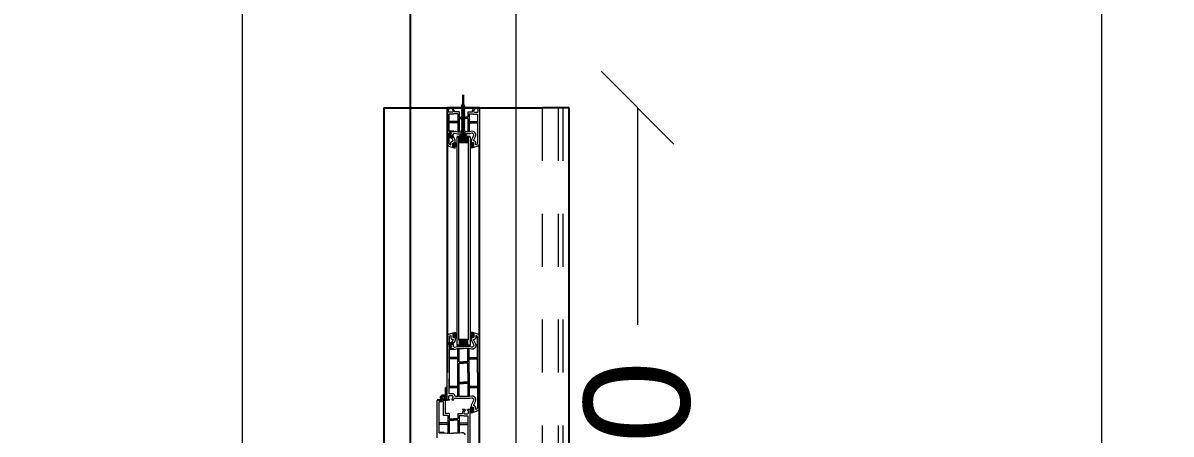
# Model space of a CAD drawing. Header units: metres. Extents: x -355 to 973, y -73 to 238.
# Drawn here: x 582.442 to 584.61, y 105.854 to 106.63 of the extents above; entities that cross this region are included whole.
import ezdxf

# ---------------------------------------------------------------- set-up
doc = ezdxf.new("R2010")
doc.units = ezdxf.units.M
doc.header["$LTSCALE"] = 3
doc.header["$MEASUREMENT"] = 0
for name, pattern in [('1', [30, 6, 6, 6, 6, 6]), ('202$0$HIDDEN', [0.375, 0.25, -0.125]), ('ACAD_ISO02W100', [15, 12, -3]), ('DASHED2', [0.375, 0.25, -0.125])]:
    doc.linetypes.add(name, pattern=pattern)
for name, color, linetype in [('01B', 10, 'Continuous'), ('4', 4, 'ACAD_ISO02W100'), ('5', 2, 'Continuous')]:
    doc.layers.add(name, color=color, linetype=linetype)
doc.layers.add('05', color=21, linetype='Continuous', lineweight=5)
doc.layers.add('15', color=63, linetype='DASHED2', lineweight=15)
doc.styles.get("Standard").update_dxf_attribs({"font": 'arial.ttf'})
doc.dimstyles.new('ahmad', dxfattribs={"dimtxt": 0.2, "dimasz": 0.1375, "dimexe": 0, "dimexo": 0.0625, "dimgap": 0.09, "dimtad": 0, "dimzin": 0, "dimdsep": 46, "dimtxsty": 'Standard', "dimblk": 'OBLIQUE', "dimcen": 0.09, "dimclrd": 245, "dimclrt": 61, "dimadec": 0, "dimazin": 0, "dimtfac": 1, "dimtofl": 0, "dimtmove": 0, "dimatfit": 3, "dimldrblk": 'OBLIQUE', "dimfxl": 0, "dimfxlon": 1, "dimtolj": 1, "dimtzin": 0, "dimlwd": 13, "dimarcsym": 0})

# ---------------------------------------------------------------- blocks, each defined once
blk = doc.blocks.new('DSSSS')
at = {"layer": '05'}
for p, q in [((152.7604, -221.3864), (152.7604, -221.3872)), ((152.7604, -221.3872), (152.7664, -221.3872)), ((152.7664, -221.3872), (152.7664, -221.3863))]:
    blk.add_line(p, q, dxfattribs=at)
blk.add_lwpolyline([(152.7664, -221.3863), (152.7646, -221.3863), (152.7646, -221.384), (152.7657, -221.384), (152.7654, -221.383), (152.7617, -221.383), (152.7617, -221.3838), (152.7623, -221.3841), (152.763, -221.3847), (152.763, -221.3859), (152.7619, -221.3864), (152.7604, -221.3864)], dxfattribs=at)
blk = doc.blocks.new('ddd')
at = {"layer": '01B'}
for points in [[(1655.8293, 1003.8705), (1655.8184, 1003.8705), (1655.8184, 1003.889), (1655.8293, 1003.889)], [(1656.2018, 1003.8705), (1656.2127, 1003.8705), (1656.2127, 1003.889), (1656.2018, 1003.889)]]:
    blk.add_hatch(color=143, dxfattribs=at).paths.add_polyline_path(points)
at = {"layer": '01B', "color": 32}
for p in [(1655.7637, 1004.0793), (1655.7637, 1003.7293)]:
    blk.add_line(p, (1655.7637, 1004.0293), dxfattribs=at)
at = {"layer": '01B', "color": 143}
for p, q in [((1655.7637, 1003.9104), (1655.7637, 1003.8491)), ((1657.1951, 1003.9104), (1655.8322, 1003.9104)), ((1655.7802, 1003.8793), (1655.7393, 1003.8793)), ((1655.7393, 1003.8793), (1655.8247, 1003.8793)), ((1655.7608, 1003.8819), (1655.7555, 1003.8793)), ((1655.7608, 1003.8768), (1655.7555, 1003.8793)), ((1655.7608, 1003.8819), (1655.7587, 1003.8793)), ((1655.7608, 1003.8768), (1655.7587, 1003.8793)), ((1655.7621, 1003.8819), (1655.76, 1003.8793)), ((1655.7621, 1003.8768), (1655.76, 1003.8793)), ((1655.7608, 1003.8819), (1655.7616, 1003.8813)), ((1655.7608, 1003.8768), (1655.7616, 1003.8774)), ((1655.7633, 1003.8819), (1655.7612, 1003.8793)), ((1655.7633, 1003.8768), (1655.7612, 1003.8793)), ((1655.7621, 1003.8819), (1655.7628, 1003.8813)), ((1655.7621, 1003.8768), (1655.7628, 1003.8774)), ((1655.7646, 1003.8819), (1655.7624, 1003.8793)), ((1655.7646, 1003.8768), (1655.7624, 1003.8793)), ((1655.7633, 1003.8819), (1655.7641, 1003.8813)), ((1655.7633, 1003.8768), (1655.7641, 1003.8774)), ((1655.7658, 1003.8819), (1655.7637, 1003.8793)), ((1655.7658, 1003.8768), (1655.7637, 1003.8793)), ((1655.7646, 1003.8819), (1655.7653, 1003.8813)), ((1655.7646, 1003.8768), (1655.7653, 1003.8774)), ((1655.7671, 1003.8819), (1655.7649, 1003.8793)), ((1655.7671, 1003.8768), (1655.7649, 1003.8793)), ((1655.7658, 1003.8819), (1655.7666, 1003.8813)), ((1655.7658, 1003.8768), (1655.7666, 1003.8774)), ((1655.7683, 1003.8819), (1655.7662, 1003.8793)), ((1655.7683, 1003.8768), (1655.7662, 1003.8793)), ((1655.7671, 1003.8819), (1655.7678, 1003.8813)), ((1655.7671, 1003.8768), (1655.7678, 1003.8774)), ((1655.7696, 1003.8819), (1655.7674, 1003.8793)), ((1655.7696, 1003.8768), (1655.7674, 1003.8793)), ((1655.7683, 1003.8819), (1655.769, 1003.8813)), ((1655.7683, 1003.8768), (1655.769, 1003.8774)), ((1655.7708, 1003.8819), (1655.7687, 1003.8793)), ((1655.7708, 1003.8768), (1655.7687, 1003.8793)), ((1655.7696, 1003.8819), (1655.7703, 1003.8813)), ((1655.7696, 1003.8768), (1655.7703, 1003.8774)), ((1655.7721, 1003.8819), (1655.7699, 1003.8793)), ((1655.7721, 1003.8768), (1655.7699, 1003.8793)), ((1655.7708, 1003.8819), (1655.7715, 1003.8813)), ((1655.7708, 1003.8768), (1655.7715, 1003.8774)), ((1655.7733, 1003.8819), (1655.7712, 1003.8793)), ((1655.7733, 1003.8768), (1655.7712, 1003.8793)), ((1655.7721, 1003.8819), (1655.7728, 1003.8813)), ((1655.7721, 1003.8768), (1655.7728, 1003.8774)), ((1655.7745, 1003.8819), (1655.7724, 1003.8793)), ((1655.7745, 1003.8768), (1655.7724, 1003.8793)), ((1655.7733, 1003.8819), (1655.774, 1003.8813)), ((1655.7733, 1003.8768), (1655.774, 1003.8774)), ((1655.7758, 1003.8819), (1655.7737, 1003.8793)), ((1655.7758, 1003.8768), (1655.7737, 1003.8793)), ((1655.7745, 1003.8819), (1655.7753, 1003.8813)), ((1655.7745, 1003.8768), (1655.7753, 1003.8774)), ((1655.777, 1003.8819), (1655.7749, 1003.8793)), ((1655.777, 1003.8768), (1655.7749, 1003.8793)), ((1655.7758, 1003.8819), (1655.7765, 1003.8813)), ((1655.7758, 1003.8768), (1655.7765, 1003.8774)), ((1655.7783, 1003.8819), (1655.7762, 1003.8793)), ((1655.7783, 1003.8768), (1655.7762, 1003.8793)), ((1655.777, 1003.8819), (1655.7778, 1003.8813)), ((1655.777, 1003.8768), (1655.7778, 1003.8774)), ((1655.7795, 1003.8819), (1655.7774, 1003.8793)), ((1655.7795, 1003.8768), (1655.7774, 1003.8793)), ((1655.7783, 1003.8819), (1655.779, 1003.8813)), ((1655.7783, 1003.8768), (1655.779, 1003.8774)), ((1655.7808, 1003.8819), (1655.7786, 1003.8793)), ((1655.7808, 1003.8768), (1655.7786, 1003.8793)), ((1655.7795, 1003.8819), (1655.7803, 1003.8813)), ((1655.7795, 1003.8768), (1655.7803, 1003.8774)), ((1655.782, 1003.8819), (1655.7799, 1003.8793)), ((1655.782, 1003.8768), (1655.7799, 1003.8793)), ((1655.7808, 1003.8819), (1655.7815, 1003.8813)), ((1655.7808, 1003.8768), (1655.7815, 1003.8774)), ((1655.7833, 1003.8819), (1655.7811, 1003.8793)), ((1655.7833, 1003.8768), (1655.7811, 1003.8793)), ((1655.782, 1003.8819), (1655.7827, 1003.8813)), ((1655.782, 1003.8768), (1655.7827, 1003.8774)), ((1655.7845, 1003.8819), (1655.7824, 1003.8793)), ((1655.7845, 1003.8768), (1655.7824, 1003.8793)), ((1655.7833, 1003.8819), (1655.784, 1003.8813)), ((1655.7833, 1003.8768), (1655.784, 1003.8774)), ((1655.7858, 1003.8819), (1655.7836, 1003.8793)), ((1655.7858, 1003.8768), (1655.7836, 1003.8793)), ((1655.7845, 1003.8819), (1655.7852, 1003.8813)), ((1655.7845, 1003.8768), (1655.7852, 1003.8774)), ((1655.787, 1003.8819), (1655.7849, 1003.8793)), ((1655.787, 1003.8768), (1655.7849, 1003.8793)), ((1655.7858, 1003.8819), (1655.7865, 1003.8813)), ((1655.7858, 1003.8768), (1655.7865, 1003.8774)), ((1655.7882, 1003.8819), (1655.7861, 1003.8793)), ((1655.7882, 1003.8768), (1655.7861, 1003.8793)), ((1655.787, 1003.8819), (1655.7877, 1003.8813)), ((1655.787, 1003.8768), (1655.7877, 1003.8774)), ((1655.7895, 1003.8819), (1655.7874, 1003.8793)), ((1655.7895, 1003.8768), (1655.7874, 1003.8793)), ((1655.7882, 1003.8819), (1655.789, 1003.8813)), ((1655.7882, 1003.8768), (1655.789, 1003.8774)), ((1655.7907, 1003.8819), (1655.7886, 1003.8793)), ((1655.7907, 1003.8768), (1655.7886, 1003.8793)), ((1655.7895, 1003.8819), (1655.7902, 1003.8813)), ((1655.7895, 1003.8768), (1655.7902, 1003.8774)), ((1655.792, 1003.8819), (1655.7899, 1003.8793)), ((1655.792, 1003.8768), (1655.7899, 1003.8793)), ((1655.7907, 1003.8819), (1655.7915, 1003.8813)), ((1655.7907, 1003.8768), (1655.7915, 1003.8774)), ((1655.7932, 1003.8819), (1655.7911, 1003.8793)), ((1655.7932, 1003.8768), (1655.7911, 1003.8793)), ((1655.792, 1003.8819), (1655.7927, 1003.8813)), ((1655.792, 1003.8768), (1655.7927, 1003.8774)), ((1655.7945, 1003.8819), (1655.7923, 1003.8793)), ((1655.7945, 1003.8768), (1655.7923, 1003.8793)), ((1655.7932, 1003.8819), (1655.794, 1003.8813)), ((1655.7932, 1003.8768), (1655.794, 1003.8774)), ((1655.7957, 1003.8819), (1655.7936, 1003.8793)), ((1655.7957, 1003.8768), (1655.7936, 1003.8793)), ((1655.7945, 1003.8819), (1655.7952, 1003.8813)), ((1655.7945, 1003.8768), (1655.7952, 1003.8774)), ((1655.797, 1003.8819), (1655.7948, 1003.8793)), ((1655.797, 1003.8768), (1655.7948, 1003.8793)), ((1655.7957, 1003.8819), (1655.7965, 1003.8813)), ((1655.7957, 1003.8768), (1655.7965, 1003.8774)), ((1655.7982, 1003.8819), (1655.7961, 1003.8793)), ((1655.7982, 1003.8768), (1655.7961, 1003.8793)), ((1655.797, 1003.8819), (1655.7977, 1003.8813)), ((1655.797, 1003.8768), (1655.7977, 1003.8774)), ((1655.7995, 1003.8819), (1655.7973, 1003.8793)), ((1655.7995, 1003.8768), (1655.7973, 1003.8793)), ((1655.7982, 1003.8819), (1655.7989, 1003.8813)), ((1655.7982, 1003.8768), (1655.7989, 1003.8774)), ((1655.8007, 1003.8819), (1655.7986, 1003.8793)), ((1655.8007, 1003.8768), (1655.7986, 1003.8793)), ((1655.7995, 1003.8819), (1655.8002, 1003.8813)), ((1655.7995, 1003.8768), (1655.8002, 1003.8774)), ((1655.8019, 1003.8819), (1655.7998, 1003.8793)), ((1655.8019, 1003.8768), (1655.7998, 1003.8793)), ((1655.8007, 1003.8819), (1655.8014, 1003.8813)), ((1655.8007, 1003.8768), (1655.8014, 1003.8774)), ((1655.8032, 1003.8819), (1655.8011, 1003.8793)), ((1655.8032, 1003.8768), (1655.8011, 1003.8793)), ((1655.8019, 1003.8819), (1655.8027, 1003.8813)), ((1655.8019, 1003.8768), (1655.8027, 1003.8774)), ((1655.8044, 1003.8819), (1655.8023, 1003.8793)), ((1655.8044, 1003.8768), (1655.8023, 1003.8793)), ((1655.8032, 1003.8819), (1655.8039, 1003.8813)), ((1655.8032, 1003.8768), (1655.8039, 1003.8774)), ((1655.8057, 1003.8819), (1655.8036, 1003.8793)), ((1655.8057, 1003.8768), (1655.8036, 1003.8793)), ((1655.8044, 1003.8819), (1655.8052, 1003.8813)), ((1655.8044, 1003.8768), (1655.8052, 1003.8774)), ((1655.8114, 1003.8819), (1655.8057, 1003.8819)), ((1655.8057, 1003.8819), (1655.8057, 1003.8793)), ((1655.8057, 1003.8768), (1655.8057, 1003.8793)), ((1655.8114, 1003.8768), (1655.8057, 1003.8768)), ((1655.8168, 1003.8855), (1655.8114, 1003.8819)), ((1655.8168, 1003.8732), (1655.8114, 1003.8768)), ((1655.8168, 1003.8803), (1655.8147, 1003.8803)), ((1655.8147, 1003.8803), (1655.8147, 1003.8793)), ((1655.8147, 1003.8784), (1655.8147, 1003.8793)), ((1655.8168, 1003.8784), (1655.8147, 1003.8784)), ((1655.8168, 1003.8855), (1655.8168, 1003.8803)), ((1655.8168, 1003.8732), (1655.8168, 1003.8784)), ((1655.8184, 1003.8923), (1655.8184, 1003.8672)), ((1655.8293, 1003.889), (1655.8293, 1003.8705)), ((1656.2018, 1003.889), (1656.2018, 1003.8705)), ((1656.2127, 1003.8923), (1656.2127, 1003.8672)), ((1655.8082, 1003.8614), (1655.8082, 1003.8529)), ((1655.8119, 1003.8571), (1655.8119, 1003.8529)), ((1655.8123, 1003.8555), (1655.8122, 1003.8549)), ((1655.8174, 1003.8607), (1655.8174, 1003.8566)), ((1655.8174, 1003.8529), (1655.8174, 1003.8491)), ((1655.8189, 1003.8572), (1655.8178, 1003.8551)), ((1655.8181, 1003.8545), (1655.8189, 1003.8529)), ((1655.8189, 1003.8615), (1655.8189, 1003.8572)), ((1655.8189, 1003.8529), (1655.8189, 1003.8491)), ((1655.8209, 1003.8581), (1655.8193, 1003.8551)), ((1655.8193, 1003.8551), (1655.8204, 1003.8529)), ((1656.2065, 1003.8581), (1656.2081, 1003.8551)), ((1656.2081, 1003.8551), (1656.207, 1003.8529)), ((1656.2084, 1003.8615), (1656.2084, 1003.8572)), ((1656.2084, 1003.8572), (1656.2095, 1003.8551)), ((1656.2092, 1003.8545), (1656.2084, 1003.8529)), ((1656.2084, 1003.8529), (1656.2084, 1003.8491)), ((1656.2099, 1003.8607), (1656.2099, 1003.8566)), ((1656.2099, 1003.8529), (1656.2099, 1003.8491)), ((1656.215, 1003.8555), (1656.2152, 1003.8549)), ((1656.2154, 1003.8571), (1656.2154, 1003.8529)), ((1656.2192, 1003.8614), (1656.2192, 1003.8529)), ((1655.7637, 1003.8491), (1656.2637, 1003.8491)), ((1656.2921, 1003.8467), (1656.2921, 1003.8491)), ((1656.3159, 1003.8467), (1656.2921, 1003.8467)), ((1656.3159, 1003.8491), (1656.3159, 1003.8467)), ((1656.3159, 1003.8456), (1656.3159, 1003.8304)), ((1656.3185, 1003.8418), (1656.3185, 1003.8342)), ((1656.3774, 1003.8427), (1656.3774, 1003.8342))]:
    blk.add_line(p, q, dxfattribs=at)
for radius in [0.00477, 0.00274]:
    blk.add_circle((1656.3109, 1003.8416), radius, dxfattribs=at)
at = {"layer": '05', "color": 143}
for p, q in [((1655.7637, 1003.9064), (1655.7637, 1003.9104)), ((1655.7651, 1003.9057), (1655.7637, 1003.9064)), ((1655.7637, 1003.9013), (1655.7651, 1003.9014)), ((1655.7637, 1003.8972), (1655.7637, 1003.9013)), ((1655.764, 1003.897), (1655.7637, 1003.8972)), ((1655.7646, 1003.8971), (1655.764, 1003.897)), ((1655.7647, 1003.8984), (1655.7646, 1003.8971)), ((1655.7652, 1003.8989), (1655.7647, 1003.8984)), ((1655.7656, 1003.9063), (1655.7651, 1003.9057)), ((1655.7651, 1003.9014), (1655.7689, 1003.8999)), ((1655.7689, 1003.8971), (1655.7652, 1003.8989)), ((1655.7667, 1003.9078), (1655.7656, 1003.9073)), ((1655.7656, 1003.9073), (1655.7656, 1003.9063)), ((1655.771, 1003.9078), (1655.7667, 1003.9078)), ((1655.7687, 1003.8985), (1655.7678, 1003.899)), ((1655.7678, 1003.899), (1655.7683, 1003.8988)), ((1655.7683, 1003.8988), (1655.7687, 1003.8985)), ((1655.7689, 1003.8999), (1655.7702, 1003.8991)), ((1655.7701, 1003.8971), (1655.7689, 1003.8971)), ((1655.7712, 1003.8971), (1655.7701, 1003.8971)), ((1655.7702, 1003.8991), (1655.7715, 1003.8997)), ((1655.7716, 1003.9077), (1655.771, 1003.9078)), ((1655.7715, 1003.8967), (1655.7712, 1003.8971)), ((1655.7715, 1003.8997), (1655.7722, 1003.9006)), ((1655.7715, 1003.8878), (1655.7715, 1003.8967)), ((1655.7722, 1003.9067), (1655.7716, 1003.9077)), ((1655.7722, 1003.9006), (1655.7722, 1003.9067)), ((1655.7752, 1003.8982), (1655.776, 1003.8993)), ((1655.7754, 1003.8979), (1655.7752, 1003.8982)), ((1655.7754, 1003.8904), (1655.7754, 1003.8979)), ((1655.776, 1003.8993), (1655.776, 1003.9066)), ((1655.776, 1003.9066), (1655.8311, 1003.9066)), ((1655.7896, 1003.8904), (1655.7896, 1003.9066)), ((1655.7921, 1003.8904), (1655.7921, 1003.9066)), ((1655.8082, 1003.898), (1655.8081, 1003.8954)), ((1655.8081, 1003.8954), (1655.8091, 1003.891)), ((1655.8093, 1003.8999), (1655.8082, 1003.898)), ((1655.8103, 1003.9011), (1655.8093, 1003.8999)), ((1655.8122, 1003.9024), (1655.8103, 1003.9011)), ((1655.814, 1003.903), (1655.8122, 1003.9024)), ((1655.816, 1003.9031), (1655.814, 1003.903)), ((1655.818, 1003.9027), (1655.816, 1003.9031)), ((1655.8257, 1003.899), (1655.818, 1003.9027)), ((1655.8261, 1003.899), (1655.8257, 1003.899)), ((1655.8282, 1003.9026), (1655.8261, 1003.9005)), ((1655.8261, 1003.9005), (1655.8261, 1003.899)), ((1655.8301, 1003.9033), (1655.8282, 1003.9026)), ((1655.8334, 1003.9033), (1655.8301, 1003.9033)), ((1655.8311, 1003.9066), (1655.8323, 1003.9058)), ((1655.8323, 1003.9058), (1655.8328, 1003.9052)), ((1655.8328, 1003.9052), (1655.8334, 1003.9033)), ((1656.1945, 1003.9052), (1656.1939, 1003.9033)), ((1656.1939, 1003.9033), (1656.1973, 1003.9033)), ((1656.195, 1003.9058), (1656.1945, 1003.9052)), ((1656.1962, 1003.9066), (1656.195, 1003.9058)), ((1656.2637, 1003.9066), (1656.1962, 1003.9066)), ((1656.1973, 1003.9033), (1656.1992, 1003.9026)), ((1656.1992, 1003.9026), (1656.2012, 1003.9005)), ((1656.2012, 1003.9005), (1656.2012, 1003.899)), ((1656.2012, 1003.899), (1656.2017, 1003.899)), ((1656.2017, 1003.899), (1656.2093, 1003.9027)), ((1656.2093, 1003.9027), (1656.2113, 1003.9031)), ((1656.2113, 1003.9031), (1656.2133, 1003.903)), ((1656.2133, 1003.903), (1656.2152, 1003.9024)), ((1656.2152, 1003.9024), (1656.217, 1003.9011)), ((1656.217, 1003.9011), (1656.218, 1003.8999)), ((1656.218, 1003.8999), (1656.2192, 1003.898)), ((1656.2192, 1003.8954), (1656.2182, 1003.891)), ((1656.2192, 1003.898), (1656.2192, 1003.8954)), ((1656.2352, 1003.8904), (1656.2352, 1003.9066)), ((1656.2377, 1003.8904), (1656.2377, 1003.9066)), ((1656.2637, 1003.9104), (1656.3322, 1003.9104)), ((1656.2637, 1003.9066), (1656.3311, 1003.9066)), ((1656.2896, 1003.8904), (1656.2896, 1003.9066)), ((1656.2921, 1003.8904), (1656.2921, 1003.9066)), ((1656.3082, 1003.898), (1656.3081, 1003.8954)), ((1656.3081, 1003.8954), (1656.3091, 1003.891)), ((1656.3093, 1003.8999), (1656.3082, 1003.898)), ((1656.3103, 1003.9011), (1656.3093, 1003.8999)), ((1656.3122, 1003.9024), (1656.3103, 1003.9011)), ((1656.3124, 1003.8976), (1656.3119, 1003.8969)), ((1656.3119, 1003.8969), (1656.3119, 1003.8958)), ((1656.3119, 1003.8958), (1656.3129, 1003.8914)), ((1656.314, 1003.903), (1656.3122, 1003.9024)), ((1656.313, 1003.8983), (1656.3124, 1003.8976)), ((1656.3138, 1003.8989), (1656.313, 1003.8983)), ((1656.3147, 1003.8992), (1656.3138, 1003.8989)), ((1656.316, 1003.9031), (1656.314, 1003.903)), ((1656.3157, 1003.8993), (1656.3147, 1003.8992)), ((1656.3168, 1003.899), (1656.3157, 1003.8993)), ((1656.318, 1003.9027), (1656.316, 1003.9031)), ((1656.3248, 1003.8951), (1656.3168, 1003.899)), ((1656.3257, 1003.899), (1656.318, 1003.9027)), ((1656.3261, 1003.899), (1656.3257, 1003.899)), ((1656.3282, 1003.9026), (1656.3261, 1003.9005)), ((1656.3261, 1003.9005), (1656.3261, 1003.899)), ((1656.3301, 1003.9033), (1656.3282, 1003.9026)), ((1656.3303, 1003.8993), (1656.3299, 1003.8989)), ((1656.3299, 1003.8989), (1656.3299, 1003.8964)), ((1656.3299, 1003.8964), (1656.3313, 1003.8958)), ((1656.3334, 1003.9033), (1656.3301, 1003.9033)), ((1656.3308, 1003.8995), (1656.3303, 1003.8993)), ((1656.3365, 1003.8995), (1656.3308, 1003.8995)), ((1656.3311, 1003.9066), (1656.3323, 1003.9058)), ((1656.3316, 1003.8953), (1656.3312, 1003.8951)), ((1656.3313, 1003.8958), (1656.3316, 1003.8955)), ((1656.3316, 1003.8955), (1656.3316, 1003.8953)), ((1656.3322, 1003.9104), (1656.3349, 1003.9087)), ((1656.3323, 1003.9058), (1656.3328, 1003.9052)), ((1656.3328, 1003.9052), (1656.3334, 1003.9033)), ((1656.3349, 1003.9087), (1656.3362, 1003.907)), ((1656.3362, 1003.907), (1656.3401, 1003.8953)), ((1656.3362, 1003.8953), (1656.3362, 1003.8957)), ((1656.3362, 1003.8957), (1656.3369, 1003.8957)), ((1656.3401, 1003.8953), (1656.3362, 1003.8953)), ((1656.3369, 1003.8993), (1656.3365, 1003.8995)), ((1656.3372, 1003.8989), (1656.3369, 1003.8993)), ((1656.3369, 1003.8957), (1656.3375, 1003.8958)), ((1656.3378, 1003.8966), (1656.3372, 1003.8989)), ((1656.3375, 1003.8958), (1656.3377, 1003.8962)), ((1656.3377, 1003.8962), (1656.3378, 1003.8966)), ((1655.7715, 1003.8878), (1655.7817, 1003.8878)), ((1655.7754, 1003.8904), (1655.8091, 1003.8904)), ((1655.7817, 1003.8878), (1655.7817, 1003.8797)), ((1655.7817, 1003.8716), (1655.7817, 1003.8797)), ((1655.7842, 1003.8878), (1655.8091, 1003.8878)), ((1655.7842, 1003.8878), (1655.7842, 1003.8797)), ((1655.7842, 1003.8716), (1655.7842, 1003.8797)), ((1655.8091, 1003.891), (1655.8091, 1003.8841)), ((1655.8091, 1003.8841), (1655.8091, 1003.8797)), ((1655.8091, 1003.8754), (1655.8091, 1003.8797)), ((1655.8091, 1003.8685), (1655.8091, 1003.8754)), ((1655.8129, 1003.8754), (1655.8129, 1003.8797)), ((1655.8129, 1003.868), (1655.8129, 1003.8754)), ((1656.2144, 1003.8754), (1656.2144, 1003.8797)), ((1656.2144, 1003.868), (1656.2144, 1003.8754)), ((1656.2182, 1003.891), (1656.2182, 1003.8841)), ((1656.2637, 1003.8904), (1656.2182, 1003.8904)), ((1656.2431, 1003.8878), (1656.2182, 1003.8878)), ((1656.2182, 1003.8841), (1656.2182, 1003.8797)), ((1656.2182, 1003.8754), (1656.2182, 1003.8797)), ((1656.2182, 1003.8685), (1656.2182, 1003.8754)), ((1656.2431, 1003.8878), (1656.2431, 1003.8797)), ((1656.2431, 1003.8716), (1656.2431, 1003.8797)), ((1656.2637, 1003.8878), (1656.2457, 1003.8878)), ((1656.2457, 1003.8878), (1656.2457, 1003.8797)), ((1656.2457, 1003.8716), (1656.2457, 1003.8797)), ((1656.2637, 1003.8904), (1656.3091, 1003.8904)), ((1656.2637, 1003.8878), (1656.3091, 1003.8878)), ((1656.2817, 1003.8878), (1656.2817, 1003.8797)), ((1656.2817, 1003.8716), (1656.2817, 1003.8797)), ((1656.2842, 1003.8878), (1656.2842, 1003.8797)), ((1656.2842, 1003.8716), (1656.2842, 1003.8797)), ((1656.3091, 1003.891), (1656.3091, 1003.8833)), ((1656.3091, 1003.8833), (1656.3091, 1003.865)), ((1656.3129, 1003.8914), (1656.3129, 1003.8833)), ((1656.3129, 1003.8833), (1656.3129, 1003.8632)), ((1656.3312, 1003.8951), (1656.3248, 1003.8951)), ((1656.3296, 1003.8939), (1656.3296, 1003.8929)), ((1656.3296, 1003.8929), (1656.3373, 1003.8929)), ((1656.3373, 1003.8929), (1656.3373, 1003.894)), ((1656.3588, 1003.8717), (1656.3588, 1003.8879)), ((1656.3614, 1003.8717), (1656.3614, 1003.8879)), ((1655.764, 1003.8625), (1655.7637, 1003.8623)), ((1655.7637, 1003.8623), (1655.7637, 1003.8581)), ((1655.7637, 1003.8581), (1655.7651, 1003.858)), ((1655.7651, 1003.8537), (1655.7637, 1003.8531)), ((1655.7637, 1003.8531), (1655.7637, 1003.8491)), ((1655.7646, 1003.8623), (1655.764, 1003.8625)), ((1655.7647, 1003.8611), (1655.7646, 1003.8623)), ((1655.7652, 1003.8606), (1655.7647, 1003.8611)), ((1655.7651, 1003.858), (1655.7689, 1003.8595)), ((1655.7656, 1003.8532), (1655.7651, 1003.8537)), ((1655.7689, 1003.8624), (1655.7652, 1003.8606)), ((1655.7656, 1003.8521), (1655.7656, 1003.8532)), ((1655.7667, 1003.8516), (1655.7656, 1003.8521)), ((1655.7687, 1003.8609), (1655.7678, 1003.8604)), ((1655.7678, 1003.8604), (1655.7683, 1003.8606)), ((1655.7683, 1003.8606), (1655.7687, 1003.8609)), ((1655.7701, 1003.8623), (1655.7689, 1003.8624)), ((1655.7689, 1003.8595), (1655.7702, 1003.8603)), ((1655.7712, 1003.8623), (1655.7701, 1003.8623)), ((1655.7702, 1003.8603), (1655.7715, 1003.8597)), ((1655.7715, 1003.8628), (1655.7712, 1003.8623)), ((1655.7715, 1003.8716), (1655.7817, 1003.8716)), ((1655.7715, 1003.8716), (1655.7715, 1003.8628)), ((1655.7715, 1003.8597), (1655.7722, 1003.8589)), ((1655.7722, 1003.8528), (1655.7716, 1003.8517)), ((1655.7722, 1003.8589), (1655.7722, 1003.8528)), ((1655.7754, 1003.8615), (1655.7752, 1003.8613)), ((1655.7752, 1003.8613), (1655.776, 1003.8601)), ((1655.7754, 1003.8691), (1655.8091, 1003.8691)), ((1655.7754, 1003.8691), (1655.7754, 1003.8615)), ((1655.776, 1003.8601), (1655.776, 1003.8529)), ((1655.8082, 1003.8529), (1655.776, 1003.8529)), ((1655.7842, 1003.8716), (1655.8091, 1003.8716)), ((1655.7896, 1003.8691), (1655.7896, 1003.8529)), ((1655.7921, 1003.8691), (1655.7921, 1003.8529)), ((1655.8081, 1003.864), (1655.8091, 1003.8685)), ((1655.8082, 1003.8614), (1655.8081, 1003.864)), ((1655.8119, 1003.8636), (1655.8129, 1003.868)), ((1655.8119, 1003.8626), (1655.8119, 1003.8636)), ((1655.8124, 1003.8618), (1655.8119, 1003.8626)), ((1655.814, 1003.8565), (1655.8119, 1003.8571)), ((1655.8174, 1003.8529), (1655.8119, 1003.8529)), ((1655.8143, 1003.8543), (1655.8122, 1003.8549)), ((1655.8144, 1003.8549), (1655.8123, 1003.8555)), ((1655.813, 1003.8611), (1655.8124, 1003.8618)), ((1655.8138, 1003.8605), (1655.813, 1003.8611)), ((1655.8147, 1003.8603), (1655.8138, 1003.8605)), ((1655.816, 1003.8563), (1655.814, 1003.8565)), ((1655.8165, 1003.8541), (1655.8143, 1003.8543)), ((1655.8164, 1003.8547), (1655.8144, 1003.8549)), ((1655.8157, 1003.8602), (1655.8147, 1003.8603)), ((1655.8168, 1003.8604), (1655.8157, 1003.8602)), ((1655.8174, 1003.8566), (1655.816, 1003.8563)), ((1655.8178, 1003.8551), (1655.8164, 1003.8547)), ((1655.8181, 1003.8545), (1655.8165, 1003.8541)), ((1655.8174, 1003.8607), (1655.8168, 1003.8604)), ((1655.8248, 1003.8643), (1655.8189, 1003.8615)), ((1655.8311, 1003.8529), (1655.8204, 1003.8529)), ((1655.8257, 1003.8605), (1655.8209, 1003.8581)), ((1655.8312, 1003.8643), (1655.8248, 1003.8643)), ((1655.8261, 1003.8605), (1655.8257, 1003.8605)), ((1655.8261, 1003.859), (1655.8261, 1003.8605)), ((1655.8282, 1003.8568), (1655.8261, 1003.859)), ((1655.8301, 1003.8561), (1655.8282, 1003.8568)), ((1655.8296, 1003.8656), (1655.8296, 1003.8665)), ((1655.8296, 1003.8665), (1655.8373, 1003.8665)), ((1655.8299, 1003.863), (1655.8313, 1003.8637)), ((1655.8299, 1003.8605), (1655.8299, 1003.863)), ((1655.8303, 1003.8601), (1655.8299, 1003.8605)), ((1655.8334, 1003.8561), (1655.8301, 1003.8561)), ((1655.8308, 1003.8599), (1655.8303, 1003.8601)), ((1655.8365, 1003.8599), (1655.8308, 1003.8599)), ((1655.8311, 1003.8529), (1655.8323, 1003.8536)), ((1655.8316, 1003.8641), (1655.8312, 1003.8643)), ((1655.8313, 1003.8637), (1655.8316, 1003.8639)), ((1655.8316, 1003.8639), (1655.8316, 1003.8641)), ((1655.8323, 1003.8536), (1655.8328, 1003.8543)), ((1655.8328, 1003.8543), (1655.8334, 1003.8561)), ((1655.8349, 1003.8507), (1655.8362, 1003.8524)), ((1655.8362, 1003.8524), (1655.8401, 1003.8641)), ((1655.8401, 1003.8641), (1655.8362, 1003.8641)), ((1655.8362, 1003.8641), (1655.8362, 1003.8638)), ((1655.8362, 1003.8638), (1655.8369, 1003.8638)), ((1655.8369, 1003.8602), (1655.8365, 1003.8599)), ((1655.8369, 1003.8638), (1655.8375, 1003.8637)), ((1655.8372, 1003.8605), (1655.8369, 1003.8602)), ((1655.8378, 1003.8628), (1655.8372, 1003.8605)), ((1655.8373, 1003.8665), (1655.8373, 1003.8654)), ((1655.8375, 1003.8637), (1655.8377, 1003.8632)), ((1655.8377, 1003.8632), (1655.8378, 1003.8628)), ((1656.1911, 1003.8524), (1656.1872, 1003.8641)), ((1656.1872, 1003.8641), (1656.1911, 1003.8641)), ((1656.1896, 1003.8632), (1656.1895, 1003.8628)), ((1656.1895, 1003.8628), (1656.1902, 1003.8605)), ((1656.1899, 1003.8637), (1656.1896, 1003.8632)), ((1656.1904, 1003.8638), (1656.1899, 1003.8637)), ((1656.1977, 1003.8665), (1656.19, 1003.8665)), ((1656.19, 1003.8665), (1656.19, 1003.8654)), ((1656.1902, 1003.8605), (1656.1905, 1003.8602)), ((1656.1911, 1003.8638), (1656.1904, 1003.8638)), ((1656.1905, 1003.8602), (1656.1908, 1003.8599)), ((1656.1908, 1003.8599), (1656.1965, 1003.8599)), ((1656.1911, 1003.8641), (1656.1911, 1003.8638)), ((1656.1924, 1003.8507), (1656.1911, 1003.8524)), ((1656.1945, 1003.8543), (1656.1939, 1003.8561)), ((1656.1939, 1003.8561), (1656.1973, 1003.8561)), ((1656.195, 1003.8536), (1656.1945, 1003.8543)), ((1656.1962, 1003.8529), (1656.195, 1003.8536)), ((1656.1957, 1003.8641), (1656.1961, 1003.8643)), ((1656.1957, 1003.8639), (1656.1957, 1003.8641)), ((1656.196, 1003.8637), (1656.1957, 1003.8639)), ((1656.1974, 1003.863), (1656.196, 1003.8637)), ((1656.1961, 1003.8643), (1656.2025, 1003.8643)), ((1656.1962, 1003.8529), (1656.207, 1003.8529)), ((1656.1965, 1003.8599), (1656.197, 1003.8601)), ((1656.197, 1003.8601), (1656.1974, 1003.8605)), ((1656.1973, 1003.8561), (1656.1992, 1003.8568)), ((1656.1974, 1003.8605), (1656.1974, 1003.863)), ((1656.1977, 1003.8656), (1656.1977, 1003.8665)), ((1656.1992, 1003.8568), (1656.2012, 1003.859)), ((1656.2012, 1003.859), (1656.2012, 1003.8605)), ((1656.2012, 1003.8605), (1656.2017, 1003.8605)), ((1656.2017, 1003.8605), (1656.2065, 1003.8581)), ((1656.2025, 1003.8643), (1656.2084, 1003.8615)), ((1656.2092, 1003.8545), (1656.2109, 1003.8541)), ((1656.2095, 1003.8551), (1656.2109, 1003.8547)), ((1656.2099, 1003.8607), (1656.2106, 1003.8604)), ((1656.2099, 1003.8566), (1656.2113, 1003.8563)), ((1656.2099, 1003.8529), (1656.2154, 1003.8529)), ((1656.2106, 1003.8604), (1656.2116, 1003.8602)), ((1656.2109, 1003.8547), (1656.2129, 1003.8549)), ((1656.2109, 1003.8541), (1656.213, 1003.8543)), ((1656.2113, 1003.8563), (1656.2133, 1003.8565)), ((1656.2116, 1003.8602), (1656.2126, 1003.8603)), ((1656.2126, 1003.8603), (1656.2135, 1003.8605)), ((1656.2129, 1003.8549), (1656.215, 1003.8555)), ((1656.213, 1003.8543), (1656.2152, 1003.8549)), ((1656.2133, 1003.8565), (1656.2154, 1003.8571)), ((1656.2135, 1003.8605), (1656.2143, 1003.8611)), ((1656.2143, 1003.8611), (1656.2149, 1003.8618)), ((1656.2154, 1003.8636), (1656.2144, 1003.868)), ((1656.2149, 1003.8618), (1656.2154, 1003.8626)), ((1656.2154, 1003.8626), (1656.2154, 1003.8636)), ((1656.2431, 1003.8716), (1656.2182, 1003.8716)), ((1656.3091, 1003.8691), (1656.2182, 1003.8691)), ((1656.2192, 1003.864), (1656.2182, 1003.8685)), ((1656.2192, 1003.8614), (1656.2192, 1003.864)), ((1656.2192, 1003.8529), (1656.2896, 1003.8529)), ((1656.2352, 1003.8691), (1656.2352, 1003.8529)), ((1656.2377, 1003.8691), (1656.2377, 1003.8529)), ((1656.3091, 1003.8716), (1656.2457, 1003.8716)), ((1656.3038, 1003.8529), (1656.2754, 1003.8529)), ((1656.2896, 1003.8529), (1656.2896, 1003.8691)), ((1656.2921, 1003.8529), (1656.2921, 1003.8691)), ((1656.3064, 1003.8635), (1656.3038, 1003.8611)), ((1656.3038, 1003.8611), (1656.3038, 1003.8529)), ((1656.3087, 1003.8641), (1656.3064, 1003.8635)), ((1656.3083, 1003.86), (1656.3076, 1003.8594)), ((1656.3076, 1003.8594), (1656.3076, 1003.8528)), ((1656.3076, 1003.8528), (1656.3079, 1003.8522)), ((1656.3079, 1003.8522), (1656.3083, 1003.8519)), ((1656.3092, 1003.8603), (1656.3083, 1003.86)), ((1656.3091, 1003.8641), (1656.3087, 1003.8641)), ((1656.3102, 1003.8603), (1656.3092, 1003.8603)), ((1656.3114, 1003.859), (1656.3102, 1003.8603)), ((1656.3154, 1003.8583), (1656.3114, 1003.859)), ((1656.3129, 1003.8623), (1656.3132, 1003.8616)), ((1656.3132, 1003.8616), (1656.3139, 1003.8611)), ((1656.3138, 1003.8519), (1656.3142, 1003.8521)), ((1656.3139, 1003.8611), (1656.3146, 1003.8606)), ((1656.3142, 1003.8521), (1656.3144, 1003.8526)), ((1656.3144, 1003.8533), (1656.3147, 1003.8536)), ((1656.3144, 1003.8526), (1656.3144, 1003.8533)), ((1656.3146, 1003.8606), (1656.3154, 1003.8612)), ((1656.3147, 1003.8536), (1656.3157, 1003.8536)), ((1656.3154, 1003.8612), (1656.316, 1003.8616)), ((1656.316, 1003.8587), (1656.3154, 1003.8583)), ((1656.3157, 1003.8536), (1656.3159, 1003.8532)), ((1656.3159, 1003.8532), (1656.3159, 1003.8491)), ((1656.316, 1003.8616), (1656.316, 1003.8587)), ((1656.3408, 1003.8691), (1656.3509, 1003.8691)), ((1656.3408, 1003.8529), (1656.3408, 1003.8456)), ((1656.3408, 1003.8529), (1656.3509, 1003.8529)), ((1656.3446, 1003.8717), (1656.3783, 1003.8717)), ((1656.3509, 1003.8691), (1656.3509, 1003.861)), ((1656.3509, 1003.8529), (1656.3509, 1003.861)), ((1656.3534, 1003.8691), (1656.3783, 1003.8691)), ((1656.3534, 1003.8691), (1656.3534, 1003.861)), ((1656.3534, 1003.8529), (1656.3534, 1003.861)), ((1656.3534, 1003.8529), (1656.3783, 1003.8529)), ((1656.3783, 1003.8567), (1656.3783, 1003.861)), ((1656.3783, 1003.8498), (1656.3783, 1003.8567)), ((1655.8174, 1003.8491), (1655.7637, 1003.8491)), ((1655.771, 1003.8516), (1655.7667, 1003.8516)), ((1655.7716, 1003.8517), (1655.771, 1003.8516)), ((1655.8322, 1003.8491), (1655.8189, 1003.8491)), ((1655.8322, 1003.8491), (1655.8349, 1003.8507)), ((1656.1951, 1003.8491), (1656.1924, 1003.8507)), ((1656.1951, 1003.8491), (1656.2084, 1003.8491)), ((1656.2099, 1003.8491), (1656.2637, 1003.8491)), ((1656.3159, 1003.8491), (1656.2637, 1003.8491)), ((1656.3083, 1003.8519), (1656.3138, 1003.8519)), ((1656.3159, 1003.8456), (1656.3408, 1003.8456)), ((1656.3866, 1003.8304), (1656.3159, 1003.8304)), ((1656.3185, 1003.8418), (1656.3446, 1003.8418)), ((1656.3774, 1003.8342), (1656.3185, 1003.8342)), ((1656.3446, 1003.8504), (1656.3446, 1003.8418)), ((1656.3446, 1003.8504), (1656.3783, 1003.8504)), ((1656.3588, 1003.8504), (1656.3588, 1003.8342)), ((1656.3614, 1003.8504), (1656.3614, 1003.8342)), ((1656.3773, 1003.8453), (1656.3783, 1003.8498)), ((1656.3774, 1003.8427), (1656.3773, 1003.8453))]:
    blk.add_line(p, q, dxfattribs=at)
at = {"layer": '05', "color": 107}
for p, q in [((1655.8184, 1003.8923), (1656.2127, 1003.8923)), ((1655.8184, 1003.889), (1656.2018, 1003.889)), ((1655.8184, 1003.8705), (1656.2018, 1003.8705)), ((1655.8184, 1003.8672), (1656.2127, 1003.8672))]:
    blk.add_line(p, q, dxfattribs=at)
at = {"layer": '05', "color": 143}
for points in [[(1655.7637, 1003.9104), (1655.8322, 1003.9104), (1655.8349, 1003.9087), (1655.8362, 1003.907), (1655.8401, 1003.8953), (1655.8362, 1003.8953), (1655.8362, 1003.8957), (1655.8369, 1003.8957), (1655.8375, 1003.8958), (1655.8377, 1003.8962), (1655.8378, 1003.8966), (1655.8372, 1003.8989), (1655.8369, 1003.8993), (1655.8365, 1003.8995), (1655.8308, 1003.8995), (1655.8303, 1003.8993), (1655.8299, 1003.8989), (1655.8299, 1003.8964), (1655.8313, 1003.8958), (1655.8316, 1003.8955), (1655.8316, 1003.8953), (1655.8312, 1003.8951), (1655.8248, 1003.8951), (1655.8168, 1003.899), (1655.8157, 1003.8993), (1655.8147, 1003.8992), (1655.8138, 1003.8989), (1655.813, 1003.8983), (1655.8124, 1003.8976), (1655.8119, 1003.8969), (1655.8119, 1003.8958), (1655.8129, 1003.8914), (1655.8129, 1003.8841), (1655.8129, 1003.8797)], [(1656.2637, 1003.9104), (1656.1951, 1003.9104), (1656.1924, 1003.9087), (1656.1911, 1003.907), (1656.1872, 1003.8953), (1656.1911, 1003.8953), (1656.1911, 1003.8957), (1656.1904, 1003.8957), (1656.1899, 1003.8958), (1656.1896, 1003.8962), (1656.1895, 1003.8966), (1656.1902, 1003.8989), (1656.1905, 1003.8993), (1656.1908, 1003.8995), (1656.1965, 1003.8995), (1656.197, 1003.8993), (1656.1974, 1003.8989), (1656.1974, 1003.8964), (1656.196, 1003.8958), (1656.1957, 1003.8955), (1656.1957, 1003.8953), (1656.1961, 1003.8951), (1656.2025, 1003.8951), (1656.2106, 1003.899), (1656.2116, 1003.8993), (1656.2126, 1003.8992), (1656.2135, 1003.8989), (1656.2143, 1003.8983), (1656.2149, 1003.8976), (1656.2154, 1003.8969), (1656.2154, 1003.8958), (1656.2144, 1003.8914), (1656.2144, 1003.8841), (1656.2144, 1003.8797)], [(1656.3373, 1003.894), (1656.3349, 1003.894), (1656.3349, 1003.8969), (1656.3364, 1003.8969), (1656.336, 1003.8982), (1656.3312, 1003.8982), (1656.3312, 1003.8972), (1656.332, 1003.8969), (1656.3329, 1003.8961), (1656.3329, 1003.8945), (1656.3315, 1003.8939), (1656.3296, 1003.8939)], [(1656.3329, 1003.8917), (1656.4015, 1003.8917)], [(1656.3408, 1003.8691), (1656.3408, 1003.878), (1656.3404, 1003.8784), (1656.3393, 1003.8784), (1656.3381, 1003.8784), (1656.3344, 1003.8802), (1656.3339, 1003.8797), (1656.3338, 1003.8785), (1656.3333, 1003.8783), (1656.3329, 1003.8785), (1656.3329, 1003.8826), (1656.3343, 1003.8828), (1656.3381, 1003.8813), (1656.3394, 1003.8805), (1656.3408, 1003.881), (1656.3414, 1003.8819), (1656.3414, 1003.888), (1656.3409, 1003.889), (1656.3403, 1003.8891), (1656.336, 1003.8891), (1656.3348, 1003.8887), (1656.3348, 1003.8876), (1656.3343, 1003.8871), (1656.3329, 1003.8877), (1656.3329, 1003.8917)], [(1656.3446, 1003.8717), (1656.3446, 1003.8792), (1656.3444, 1003.8795), (1656.3452, 1003.8806), (1656.3452, 1003.8879), (1656.4004, 1003.8879)], [(1656.3814, 1003.8837), (1656.3795, 1003.8825), (1656.3785, 1003.8812), (1656.3774, 1003.8794), (1656.3773, 1003.8768), (1656.3783, 1003.8723), (1656.3783, 1003.8654), (1656.3783, 1003.861)], [(1655.8373, 1003.8654), (1655.8349, 1003.8654), (1655.8349, 1003.8625), (1655.8364, 1003.8625), (1655.836, 1003.8612), (1655.8312, 1003.8612), (1655.8312, 1003.8622), (1655.832, 1003.8626), (1655.8329, 1003.8633), (1655.8329, 1003.8649), (1655.8315, 1003.8656), (1655.8296, 1003.8656)], [(1656.19, 1003.8654), (1656.1924, 1003.8654), (1656.1924, 1003.8625), (1656.1909, 1003.8625), (1656.1913, 1003.8612), (1656.1961, 1003.8612), (1656.1961, 1003.8622), (1656.1953, 1003.8626), (1656.1944, 1003.8633), (1656.1944, 1003.8649), (1656.1958, 1003.8656), (1656.1977, 1003.8656)]]:
    blk.add_lwpolyline(points, dxfattribs=at)
blk.add_lwpolyline([(1656.3376, 1003.8801), (1656.338, 1003.8799), (1656.337, 1003.8803)], close=True, dxfattribs=at)
at = {"layer": '15'}
for p, q in [((1657.2637, 1003.9793), (1655.7637, 1003.9793)), ((1655.7637, 1003.7793), (1657.2637, 1003.7793))]:
    blk.add_line(p, q, dxfattribs=at)
at = {"layer": '5', "color": 32}
for p, q in [((1657.2637, 1004.0793), (1655.7637, 1004.0793)), ((1655.7637, 1003.7293), (1657.2637, 1003.7293))]:
    blk.add_line(p, q, dxfattribs=at)
at = {"layer": '5', "color": 5, "linetype": '202$0$HIDDEN', "lineweight": 5, "ltscale": 0.1}
for p, q in [((1657.2637, 1004.0678), (1655.7637, 1004.0678)), ((1657.2637, 1004.059), (1655.7637, 1004.059)), ((1657.2637, 1004.0293), (1655.7637, 1004.0293))]:
    blk.add_line(p, q, dxfattribs=at)
at = {"layer": '01B', "color": 143, "yscale": 1.275494208194687, "zscale": 1.275494208194687}
for p, xscale in [((1460.9846, 1286.271), 1.275494208194687), ((1851.0427, 1286.271), -1.275494208194687)]:
    blk.add_blockref('DSSSS', p, dxfattribs=dict(at, xscale=xscale))
blk = doc.blocks.new('_Oblique')
at = {"color": 0, "linetype": 'ByBlock', "lineweight": -2}
blk.add_line((-0.5, -0.5), (0.5, 0.5), dxfattribs=at)
blk = doc.blocks.new('*D813')
at = {"color": 245, "lineweight": 13, "transparency": 16777216}
for p, q in [((584.4788, 109.0516), (584.4788, 103.0313)), ((584.4788, 96.1745), (584.4788, 102.1948))]:
    blk.add_line(p, q, dxfattribs=at)
at = {"layer": 'Defpoints', "color": 0, "transparency": 16777216}
for p in [(583.3736, 109.0516), (583.3736, 96.1745), (584.4788, 96.1745)]:
    blk.add_point(p, dxfattribs=at)
at = {"color": 245, "lineweight": 13, "transparency": 16777216, "xscale": 0.1375, "yscale": 0.1375, "zscale": 0.1375}
for p, rotation in [((584.4788, 109.0516), 90), ((584.4788, 96.1745), 270)]:
    blk.add_blockref('_Oblique', p, dxfattribs=dict(at, rotation=rotation))
at = {"color": 61, "transparency": 16777216, "insert": (584.4788, 102.6131), "char_height": 0.2, "attachment_point": 5, "rotation": 90}
blk.add_mtext('\\A1;12.88', dxfattribs=at)
blk = doc.blocks.new('*D819')
at = {"color": 245, "lineweight": 13, "transparency": 16777216}
for p, q in [((583.6025, 106.4701), (583.6025, 106.0601)), ((583.6025, 104.9701), (583.6025, 105.3801))]:
    blk.add_line(p, q, dxfattribs=at)
at = {"layer": 'Defpoints', "color": 0, "transparency": 16777216}
for p in [(583.4736, 106.4701), (583.6025, 106.4701), (583.4736, 104.9701)]:
    blk.add_point(p, dxfattribs=at)
at = {"color": 245, "lineweight": 13, "transparency": 16777216, "xscale": 0.1375, "yscale": 0.1375, "zscale": 0.1375}
for p, rotation in [((583.6025, 106.4701), 90), ((583.6025, 104.9701), 270)]:
    blk.add_blockref('_Oblique', p, dxfattribs=dict(at, rotation=rotation))
at = {"color": 61, "transparency": 16777216, "insert": (583.6025, 105.7201), "char_height": 0.2, "attachment_point": 5, "rotation": 90}
blk.add_mtext('\\A1;1.50', dxfattribs=at)
blk = doc.blocks.new('*D829')
at = {"layer": '4', "color": 245, "lineweight": 13, "transparency": 16777216}
for p, q in [((582.8565, 108.8516), (582.8565, 105.1634)), ((582.8565, 100.7751), (582.8565, 104.4633))]:
    blk.add_line(p, q, dxfattribs=at)
at = {"layer": 'Defpoints', "color": 0, "transparency": 16777216}
for p in [(583.1736, 108.8516), (582.8565, 100.7751), (583.1736, 100.7751)]:
    blk.add_point(p, dxfattribs=at)
at = {"layer": '4', "color": 245, "lineweight": 13, "transparency": 16777216, "xscale": 0.1375, "yscale": 0.1375, "zscale": 0.1375}
for p, rotation in [((582.8565, 108.8516), 90), ((582.8565, 100.7751), 270)]:
    blk.add_blockref('_Oblique', p, dxfattribs=dict(at, rotation=rotation))
at = {"layer": '4', "color": 61, "transparency": 16777216, "insert": (582.8565, 104.8134), "char_height": 0.2, "attachment_point": 5, "rotation": 90}
blk.add_mtext('\\A1;8.08', dxfattribs=at)

msp = doc.modelspace()

# ---------------------------------------------------------------- linework, layer by layer
at = {"layer": '01B', "color": 0, "linetype": '1'}
msp.add_line((583.1736, 108.4007), (583.1736, 105.4007), dxfattribs=at)
at = {"layer": '05', "color": 0, "linetype": '1'}
for points in [[(566.3736, 96.1746), (583.3736, 96.1746), (583.3736, 109.0516), (566.3736, 109.0516)], [(566.3736, 96.3746), (583.1736, 96.3746), (583.1736, 108.8516), (566.3736, 108.8516)]]:
    msp.add_lwpolyline(points, dxfattribs=at)

# ---------------------------------------------------------------- block references
at = {"layer": '05', "rotation": 270}
msp.add_blockref('ddd', (-420.6058, 1762.2337), dxfattribs=at)

# ---------------------------------------------------------------- dimensions: what is measured, and where the dimension line sits
for base, p1, p2, picture, middle in [((584.4788, 96.1745), (583.3736, 109.0516), (583.3736, 96.1745), '*D813', (584.4788, 102.6131)), ((583.6025, 106.4701), (583.4736, 104.9701), (583.4736, 106.4701), '*D819', (583.6025, 105.7201))]:
    dim = msp.add_linear_dim(base=base, p1=p1, p2=p2, angle=270, dimstyle='ahmad')
    dim.commit()
    dim.dimension.update_dxf_attribs({"geometry": picture, "text_midpoint": middle})
at = {"layer": '4', "color": 0}
dim = msp.add_linear_dim(base=(582.8565, 100.7751), p1=(583.1736, 108.8516), p2=(583.1736, 100.7751), angle=270, dimstyle='ahmad', dxfattribs=at)
dim.commit()
dim.dimension.update_dxf_attribs({"geometry": '*D829', "text_midpoint": (582.8565, 104.8134)})

doc.saveas('drawing.dxf')
